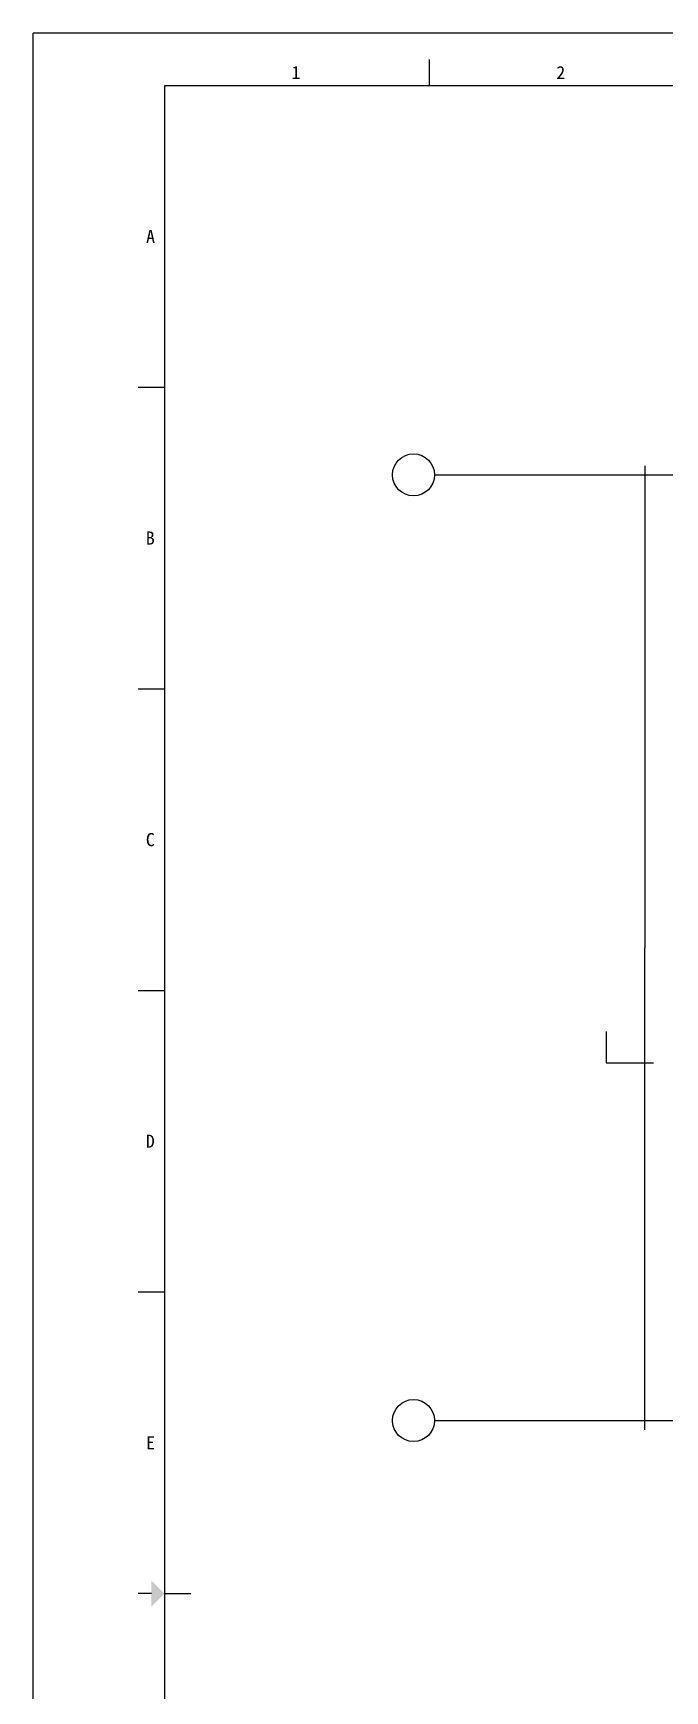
# Model space of a CAD drawing. Header units: metres. Extents: x 0 to 433927, y 0 to 133848.
# Drawn here: x 349292 to 361313, y 102296 to 133848 of the extents above; entities that cross this region are included whole.
import ezdxf

# ---------------------------------------------------------------- set-up
doc = ezdxf.new("R2010")
doc.units = ezdxf.units.M
for name, color, linetype in [('AXIS', 3, 'Continuous'), ('DOTE', 1, 'Continuous'), ('PUB_DIM', 3, 'Continuous'), ('TK', 9, 'Continuous')]:
    doc.layers.add(name, color=color, linetype=linetype)
doc.dimstyles.get("Standard").update_dxf_attribs({"dimtxt": 2.5, "dimasz": 2.5, "dimexe": 1.25, "dimexo": 0.625, "dimtad": 1, "dimcen": 2.5, "dimazin": 3, "dimtfac": 1, "dimtmove": 0, "dimatfit": 3})

# ---------------------------------------------------------------- blocks, each defined once
blk = doc.blocks.new('_AXISO')
blk.add_circle((0, 0), 0.5)
blk = doc.blocks.new('_SECTION')
blk.add_lwpolyline([(2, 0), (0, 0), (0, 3)])
blk = doc.blocks.new('*D9')
for p, q in [((360930.24, 125440.05), (360930.24, 116440.05)), ((360929.99, 116440.05), (360929.74, 116440.05)), ((360930.24, 107440.05), (360930.24, 116440.05)), ((360930.24, 116440.05), (360930.24, 116440.05)), ((360930.49, 116440.05), (360930.74, 116440.05))]:
    blk.add_line(p, q)
at = {"layer": 'Defpoints'}
for p in [(360930.24, 125440.05), (360930.24, 116440.05), (360930.24, 107440.05)]:
    blk.add_point(p, dxfattribs=at)
at = {"layer": 'AXIS', "insert": (360930.24, 116441.175), "char_height": 1, "attachment_point": 5}
blk.add_mtext('0', dxfattribs=at)
blk = doc.blocks.new('*D10')
for p, q in [((360930.24, 125615.05), (360930.24, 116440.05)), ((360929.99, 116440.05), (360929.74, 116440.05)), ((360930.24, 107265.05), (360930.24, 116440.05)), ((360930.24, 116440.05), (360930.24, 116440.05)), ((360930.49, 116440.05), (360930.74, 116440.05))]:
    blk.add_line(p, q)
at = {"layer": 'Defpoints'}
for p in [(360930.24, 125615.05), (360930.24, 116440.05), (360930.24, 107265.05)]:
    blk.add_point(p, dxfattribs=at)
at = {"layer": 'AXIS', "insert": (360930.24, 116441.175), "char_height": 1, "attachment_point": 5}
blk.add_mtext('0', dxfattribs=at)

msp = doc.modelspace()

# ---------------------------------------------------------------- linework, layer by layer
at = {"layer": 'AXIS'}
for p, q in [((356930.24, 125440.05), (360930.24, 125440.05)), ((356930.24, 107440.05), (360930.24, 107440.05))]:
    msp.add_line(p, q, dxfattribs=at)
at = {"layer": 'DOTE'}
for p, q in [((360930.24, 125440.05), (380430.24, 125440.05)), ((360930.24, 107440.05), (380430.24, 107440.05))]:
    msp.add_line(p, q, dxfattribs=at)
at = {"layer": 'TK'}
for p, q in [((433391.81, 133847.74), (349291.81, 133847.74)), ((349291.81, 74447.74), (349291.81, 133847.74)), ((356829.31, 133347.74), (356829.31, 132847.74)), ((351291.81, 127107.74), (351791.81, 127107.74)), ((351291.81, 121367.74), (351791.81, 121367.74)), ((351291.81, 115627.74), (351791.81, 115627.74)), ((351291.81, 109887.74), (351791.81, 109887.74)), ((351791.81, 104147.74), (352291.81, 104147.74))]:
    msp.add_line(p, q, dxfattribs=at)
msp.add_lwpolyline([(432391.81, 132847.74), (351791.81, 132847.74), (351791.81, 75447.74), (432391.81, 75447.74)], close=True, dxfattribs=at)
msp.add_lwpolyline([(351541.81, 104147.74), (351291.81, 104147.74)], dxfattribs=at)
msp.add_solid([(351541.81, 103897.74), (351541.81, 104397.74), (351791.81, 104147.74)], dxfattribs=at)

# ---------------------------------------------------------------- block references
at = {"layer": 'AXIS', "xscale": 800, "yscale": 800, "zscale": 800}
for p in [(356530.24, 125440.05), (356530.24, 107440.05)]:
    msp.add_blockref('_AXISO', p, dxfattribs=at)
at = {"layer": 'PUB_DIM', "xscale": -300, "yscale": 300, "zscale": 300, "rotation": 270}
msp.add_blockref('_SECTION', (360195.65, 114247.41), dxfattribs=at)

# ---------------------------------------------------------------- texts
at = {"layer": 'TK'}
for s, p in [('1', (354209.37, 132972.74)), ('2', (359246.87, 132972.74)), ('A', (351440.62, 129852.74)), ('B', (351435.56, 124112.74)), ('C', (351435.56, 118372.74)), ('D', (351435.56, 112632.74)), ('E', (351440.62, 106892.74))]:
    msp.add_text(s, height=250, dxfattribs=at).set_placement(p)

# ---------------------------------------------------------------- dimensions: what is measured, and where the dimension line sits
at = {"layer": 'AXIS'}
for p1, p2, picture in [((360930.24, 125615.05), (360930.24, 107265.05), '*D10'), ((360930.24, 125440.05), (360930.24, 107440.05), '*D9')]:
    dim = msp.add_linear_dim(base=(360930.24, 116440.05), p1=p1, p2=p2, dimstyle='Standard', dxfattribs=at)
    dim.commit()
    dim.dimension.update_dxf_attribs({"geometry": picture, "text_midpoint": (360930.24, 116441.175)})

doc.saveas('drawing.dxf')
